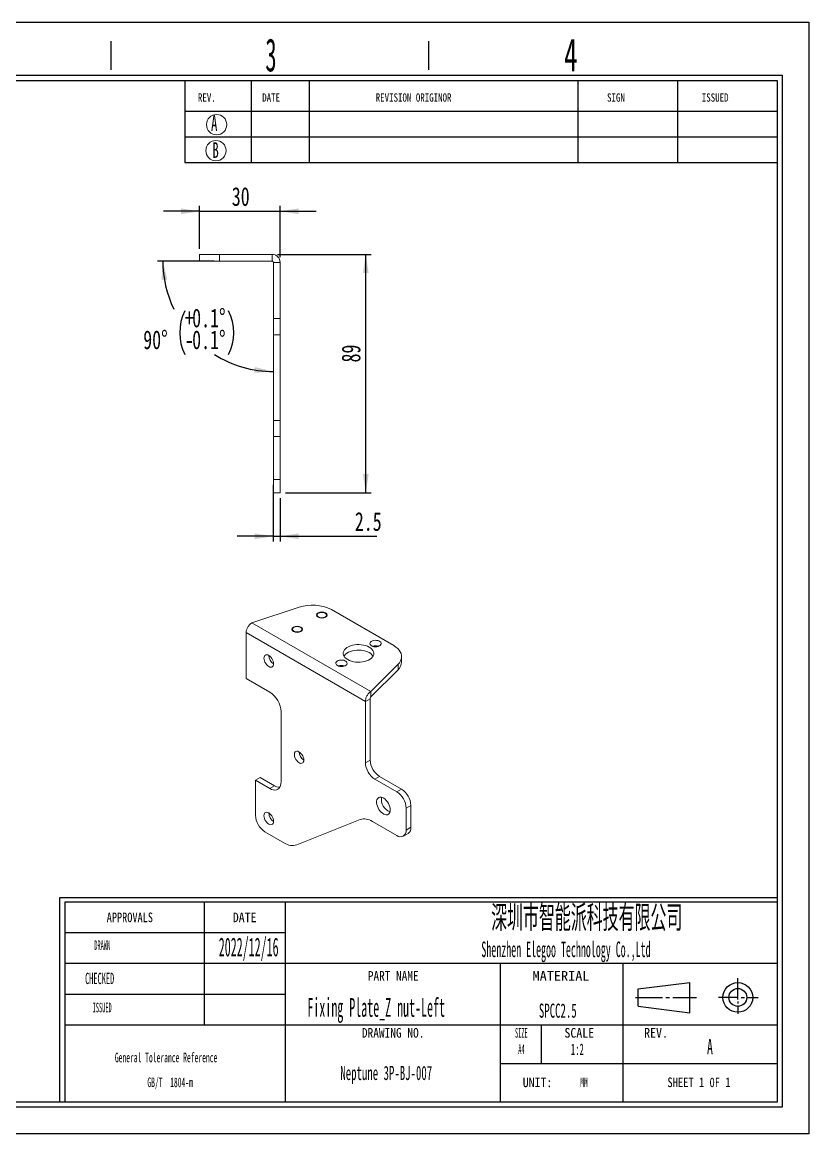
# Model space of a CAD drawing. Header units: millimetres. Extents: x 2 to 295, y 1 to 209.
# Drawn here: x 148.3 to 295.1, y 1.3 to 208.7 of the extents above; entities that cross this region are included whole.
import ezdxf

# ---------------------------------------------------------------- set-up
doc = ezdxf.new("R2010")
doc.units = ezdxf.units.MM
doc.layers.add('SLD-0', color=179, linetype='Continuous')
doc.styles.add('SLDTEXTSTYLE0', font='TXT', dxfattribs={"width": 0.56})
doc.styles.add('SLDTEXTSTYLE1', font='TXT', dxfattribs={"width": 0.469})
doc.styles.add('SLDTEXTSTYLE10', font='TXT', dxfattribs={"width": 1.089})
doc.styles.add('SLDTEXTSTYLE11', font='TXT', dxfattribs={"width": 0.56, "bigfont": 'bigfont'})
doc.styles.add('SLDTEXTSTYLE12', font='TXT', dxfattribs={"width": 0.805625})
doc.styles.add('SLDTEXTSTYLE13', font='TXT', dxfattribs={"width": 0.7})
doc.styles.add('SLDTEXTSTYLE2', font='TXT', dxfattribs={"width": 0.484})
doc.styles.add('SLDTEXTSTYLE3', font='TXT', dxfattribs={"width": 0.40535})
doc.styles.add('SLDTEXTSTYLE4', font='TXT', dxfattribs={"width": 0.6})
doc.styles.add('SLDTEXTSTYLE5', font='TXT', dxfattribs={"width": 0.5025})
doc.styles.add('SLDTEXTSTYLE6', font='TXT', dxfattribs={"width": 0.9075})
doc.styles.add('SLDTEXTSTYLE7', font='TXT', dxfattribs={"width": 0.870455})
doc.styles.add('SLDTEXTSTYLE8', font='TXT', dxfattribs={"width": 0.7865})
doc.styles.add('SLDTEXTSTYLE9', font='TXT', dxfattribs={"width": 0.862222})
doc.dimstyles.new('SLDDIMSTYLE5', dxfattribs={"dimtxt": 3.5, "dimasz": 3.5, "dimexe": 0, "dimexo": 0.0625, "dimgap": 0.875, "dimtad": 2, "dimlfac": 2, "dimrnd": 1e-09, "dimzin": 12, "dimdsep": 46, "dimtxsty": 'SLDTEXTSTYLE1', "dimsah": 1, "dimcen": 0.09, "dimadec": 0, "dimazin": 3, "dimtfac": 1, "dimtmove": 0, "dimatfit": 0, "dimfxl": 0, "dimfrac": 2, "dimtolj": 1, "dimtzin": 12, "dimarcsym": 0})
doc.dimstyles.new('SLDDIMSTYLE6', dxfattribs={"dimtxt": 3.5, "dimasz": 3.5, "dimexe": 0, "dimexo": 0.0625, "dimgap": 0.875, "dimtad": 2, "dimlfac": 2, "dimrnd": 1e-09, "dimzin": 12, "dimdsep": 46, "dimtxsty": 'SLDTEXTSTYLE1', "dimsah": 1, "dimcen": 0.09, "dimadec": 0, "dimazin": 3, "dimtfac": 1, "dimtofl": 0, "dimtmove": 0, "dimatfit": 3, "dimfxl": 0, "dimfrac": 2, "dimtolj": 1, "dimtzin": 12, "dimarcsym": 0})
doc.dimstyles.new('SLDDIMSTYLE8', dxfattribs={"dimtxt": 3.5, "dimasz": 3.5, "dimexe": 0, "dimexo": 0.0625, "dimgap": 0.875, "dimtad": 0, "dimtih": 1, "dimtoh": 1, "dimdec": 4, "dimlfac": 2, "dimzin": 12, "dimdsep": 46, "dimtxsty": 'SLDTEXTSTYLE1', "dimsah": 1, "dimcen": 0.09, "dimadec": 1, "dimazin": 3, "dimtol": 1, "dimtp": 0.1, "dimtm": 0.1, "dimtfac": 1, "dimtdec": 1, "dimtofl": 0, "dimtmove": 0, "dimatfit": 3, "dimfxl": 0, "dimfrac": 2, "dimtolj": 1, "dimarcsym": 0})

# ---------------------------------------------------------------- blocks, each defined once
blk = doc.blocks.new('SW_NOTE_1')
at = {"layer": 'SLD-0', "color": 0, "char_height": 1.7927, "attachment_point": 2, "style": 'SLDTEXTSTYLE2'}
for s, insert in [('General Tolerance Reference', (12.75, 2.31)), ('GB/T  1804-m', (13.51, -2.32))]:
    blk.add_mtext(s, dxfattribs=dict(at, insert=insert))
blk = doc.blocks.new('_D_32')
at = {"layer": 'SLD-0'}
for p, q in [((195.95, 165.37), (213.45, 165.37)), ((212.45, 120.87), (212.45, 165.37)), ((197.45, 120.87), (213.45, 120.87))]:
    blk.add_line(p, q, dxfattribs=at)
for points in [[(212.45, 165.37), (211.92, 161.87), (212.99, 161.87)], [(212.45, 120.87), (212.99, 124.37), (211.92, 124.37)]]:
    blk.add_solid(points, dxfattribs=at)
at = {"layer": 'SLD-0', "insert": (207.94, 145.2), "char_height": 3.5, "attachment_point": 1, "rotation": 90, "style": 'SLDTEXTSTYLE13'}
blk.add_mtext('89', dxfattribs=at)
blk = doc.blocks.new('_D_33')
at = {"layer": 'SLD-0'}
for p, q in [((181.45, 166.37), (181.45, 174.4)), ((196.45, 164.87), (196.45, 174.4)), ((181.45, 173.4), (174.72, 173.4)), ((181.45, 173.4), (196.45, 173.4)), ((196.45, 173.4), (203.18, 173.4))]:
    blk.add_line(p, q, dxfattribs=at)
for points in [[(181.45, 173.4), (177.95, 173.94), (177.95, 172.86)], [(196.45, 173.4), (199.95, 172.86), (199.95, 173.94)]]:
    blk.add_solid(points, dxfattribs=at)
at = {"layer": 'SLD-0', "insert": (187.45, 177.91), "char_height": 3.5, "attachment_point": 1, "style": 'SLDTEXTSTYLE13'}
blk.add_mtext('30', dxfattribs=at)
blk = doc.blocks.new('_D_34')
at = {"layer": 'SLD-0'}
blk.add_line((184.16, 164.12), (173.59, 164.12), dxfattribs=at)
for centre, radius, start, end in [((195.2, 164.12), 20.62, 180, 205.7776), ((186.84, 150.74), 9.11, 153.4349, 206.5651), ((178.71, 150.74), 9.11, 333.4349, 26.5651), ((195.2, 164.12), 20.62, 237.8401, 270)]:
    blk.add_arc(centre, radius, start, end, dxfattribs=at)
for points in [[(174.59, 164.12), (174.34, 160.59), (175.42, 160.68)], [(195.2, 143.5), (191.76, 144.33), (191.67, 143.26)]]:
    blk.add_solid(points, dxfattribs=at)
at = {"layer": 'SLD-0', "char_height": 3.5, "attachment_point": 1, "style": 'SLDTEXTSTYLE13'}
for s, insert in [('+', (178.69, 155.25)), ('0.1°', (180.06, 155.25)), ('90°', (170.93, 151.18)), ('0.1°', (180.06, 151.18)), ('-', (178.69, 151.18))]:
    blk.add_mtext(s, dxfattribs=dict(at, insert=insert))
blk = doc.blocks.new('_D_35')
at = {"layer": 'SLD-0'}
for p, q in [((195.2, 122.37), (195.2, 111.77)), ((196.45, 119.87), (196.45, 111.77)), ((195.2, 112.77), (188.47, 112.77)), ((195.2, 112.77), (196.45, 112.77)), ((196.45, 112.77), (214.5, 112.77))]:
    blk.add_line(p, q, dxfattribs=at)
for points in [[(195.2, 112.77), (191.7, 113.3), (191.7, 112.23)], [(196.45, 112.77), (199.95, 112.23), (199.95, 113.3)]]:
    blk.add_solid(points, dxfattribs=at)
at = {"layer": 'SLD-0', "insert": (210.41, 117.28), "char_height": 3.5, "attachment_point": 1, "style": 'SLDTEXTSTYLE13'}
blk.add_mtext('2.5', dxfattribs=at)

msp = doc.modelspace()

# ---------------------------------------------------------------- linework, layer by layer
at = {"color": 7, "linetype": 'Continuous', "lineweight": 15}
for p, q in [((181.453927, 164.119098), (181.453927, 165.369098)), ((181.453927, 165.369098), (185.159831, 165.369098)), ((185.159831, 164.119098), (181.453927, 164.119098)), ((185.159831, 165.369098), (185.159831, 164.119098)), ((194.953927, 165.369098), (185.159831, 165.369098)), ((194.953927, 164.119098), (185.159831, 164.119098)), ((194.953927, 164.119098), (194.953927, 165.369098)), ((195.203927, 163.869098), (196.453927, 163.869098)), ((195.203927, 163.869098), (195.203927, 153.369098)), ((196.453927, 163.869098), (196.453927, 153.369098)), ((196.453927, 153.369098), (195.203927, 153.369098)), ((195.203927, 150.369098), (195.203927, 153.369098)), ((196.453927, 153.369098), (196.453927, 150.369098)), ((196.453927, 150.369098), (195.203927, 150.369098)), ((195.203927, 134.369098), (195.203927, 150.369098)), ((196.453927, 134.369098), (196.453927, 150.369098)), ((195.203927, 134.369098), (196.453927, 134.369098)), ((195.203927, 131.369098), (195.203927, 134.369098)), ((196.453927, 134.369098), (196.453927, 131.369098)), ((195.203927, 131.369098), (196.453927, 131.369098)), ((195.203927, 123.369098), (195.203927, 131.369098)), ((196.453927, 123.369098), (196.453927, 131.369098)), ((195.203927, 123.369098), (196.453927, 123.369098)), ((195.203927, 120.869098), (195.203927, 123.369098)), ((196.453927, 123.369098), (196.453927, 120.869098)), ((196.453927, 120.869098), (195.203927, 120.869098)), ((191.214955, 96.614263), (199.996101, 99.540994)), ((206.031635, 99.082286), (217.669288, 92.364011)), ((191.214955, 96.614263), (213.394085, 83.810524)), ((190.106928, 94.80449), (190.106928, 86.230812)), ((212.380792, 81.946062), (190.106928, 94.80449)), ((219.133754, 89.302315), (219.133754, 90.322991)), ((218.463881, 88.879772), (213.394085, 83.810524)), ((218.463881, 87.859096), (213.394085, 82.789848)), ((218.463881, 87.859096), (218.463881, 88.879772)), ((194.526345, 83.679536), (190.106928, 86.230812)), ((213.394085, 82.789848), (213.394085, 83.810524)), ((213.264675, 82.456317), (212.380792, 81.946062)), ((212.380792, 70.514491), (212.380792, 81.946062)), ((213.264675, 71.024746), (213.264675, 82.456317)), ((196.647666, 66.940649), (196.647666, 80.005302)), ((212.380792, 70.514491), (213.264675, 71.024746)), ((192.758579, 67.756659), (191.874695, 67.246404)), ((191.874695, 60.714077), (191.874695, 67.246404)), ((191.874695, 67.246404), (194.526345, 65.715638)), ((192.758579, 67.756659), (195.410229, 66.225894)), ((215.032442, 67.962884), (214.148559, 67.452629)), ((218.214423, 65.105456), (214.148559, 67.452629)), ((219.098306, 65.615711), (215.032442, 67.962884)), ((194.526345, 65.715638), (195.410229, 66.225894)), ((218.214423, 65.105456), (219.098306, 65.615711)), ((220.866073, 62.553848), (219.98219, 62.043593)), ((220.866073, 58.471144), (220.866073, 62.553848)), ((219.98219, 57.960889), (219.98219, 62.043593)), ((199.580866, 55.190071), (211.392135, 59.912447)), ((213.675886, 59.560089), (218.214423, 56.940047)), ((219.98219, 57.960889), (220.866073, 58.471144)), ((197.297116, 55.542428), (193.642462, 57.652215)), ((219.464321, 56.816277), (220.348205, 57.326532))]:
    msp.add_line(p, q, dxfattribs=at)
at = {"color": 7, "linetype": 'Continuous', "lineweight": 0, "flags": 128}
for points in [[(203.541957, 97.662118), (203.325184, 97.849403), (203.249064, 98.070322), (203.325184, 98.29124), (203.541957, 98.478526), (203.86638, 98.603666), (204.249064, 98.647609), (204.631747, 98.603666), (204.956171, 98.478526), (205.172943, 98.29124), (205.249064, 98.070322), (205.172943, 97.849403), (204.956171, 97.662118), (204.631747, 97.536977), (204.249064, 97.493034), (203.86638, 97.536977), (203.541957, 97.662118)], [(198.945763, 95.008791), (198.72899, 95.196077), (198.65287, 95.416995), (198.72899, 95.637914), (198.945763, 95.825199), (199.270186, 95.95034), (199.65287, 95.994283), (200.035553, 95.95034), (200.359976, 95.825199), (200.576749, 95.637914), (200.65287, 95.416995), (200.576749, 95.196077), (200.359976, 95.008791), (200.035553, 94.883651), (199.65287, 94.839708), (199.270186, 94.883651), (198.945763, 95.008791)]]:
    msp.add_lwpolyline(points, dxfattribs=at)
at = {"color": 7, "linetype": 'Continuous', "lineweight": 15, "flags": 128}
for points in [[(203.630345, 97.713143), (203.820217, 97.630023), (204.041895, 97.579557), (204.278937, 97.565489), (204.513764, 97.588863), (204.728959, 97.647944), (204.908563, 97.738351), (205.039254, 97.853378), (205.111341, 97.984495), (205.119476, 98.121978), (205.063057, 98.25563), (204.946268, 98.375538), (204.777771, 98.472809), (204.570061, 98.54023), (204.338545, 98.5728), (204.100392, 98.568104), (203.873266, 98.526489), (203.674011, 98.451042), (203.517404, 98.347359), (203.415062, 98.22313), (203.374574, 98.087567), (203.398943, 97.950726), (203.486361, 97.822754), (203.630345, 97.713143)], [(199.034151, 95.059817), (199.224023, 94.976696), (199.445701, 94.926231), (199.682743, 94.912163), (199.91757, 94.935536), (200.132765, 94.994617), (200.312369, 95.085024), (200.44306, 95.200052), (200.515147, 95.331169), (200.523282, 95.468652), (200.466863, 95.602303), (200.350074, 95.722211), (200.181576, 95.819483), (199.973867, 95.886904), (199.742351, 95.919474), (199.504198, 95.914777), (199.277072, 95.873163), (199.077816, 95.797716), (198.92121, 95.694033), (198.818868, 95.569804), (198.77838, 95.434241), (198.802748, 95.297399), (198.890167, 95.169428), (199.034151, 95.059817)], [(213.52984, 92.32485), (213.737809, 92.231723), (213.979362, 92.17138), (214.239321, 92.147611), (214.501353, 92.16191), (214.748992, 92.213378), (214.96668, 92.298782), (215.140737, 92.412756), (215.260227, 92.548137), (215.317642, 92.69642), (215.309375, 92.848287), (215.235945, 92.994196), (215.101965, 93.124979), (214.915855, 93.232418), (214.689308, 93.309763), (214.436559, 93.352153), (214.173489, 93.356926), (213.916628, 93.323781), (213.682115, 93.2548), (213.484686, 93.154319), (213.336745, 93.028651), (213.24759, 92.885692), (213.22282, 92.734424), (213.263994, 92.584353), (213.368523, 92.444907), (213.52984, 92.32485)], [(209.075068, 89.753164), (209.397934, 89.592765), (209.758606, 89.461937), (210.149027, 89.363603), (210.560474, 89.299958), (210.983757, 89.272426), (211.409421, 89.281621), (211.827956, 89.327337), (212.230014, 89.408553), (212.606613, 89.523456), (212.949341, 89.669477), (213.250541, 89.843357), (213.503486, 90.041209), (213.702524, 90.258615), (213.84321, 90.490718), (213.922402, 90.732334), (213.938329, 90.978064), (213.890636, 91.22242), (213.780389, 91.459944), (213.610051, 91.685329), (213.383426, 91.89354), (213.105576, 92.079927), (212.782709, 92.240326), (212.422037, 92.371154), (212.031617, 92.469489), (211.62017, 92.533133), (211.196887, 92.560665), (210.771223, 92.55147), (210.352688, 92.505754), (209.95063, 92.424538), (209.57403, 92.309636), (209.231303, 92.163614), (208.930102, 91.989735), (208.677158, 91.791882), (208.478119, 91.574476), (208.337433, 91.342373), (208.258242, 91.100757), (208.242315, 90.855027), (208.290007, 90.610671), (208.400254, 90.373147), (208.570593, 90.147763), (208.797218, 89.939551), (209.075068, 89.753164)], [(213.799749, 90.406208), (213.780389, 90.439268), (213.610051, 90.664653), (213.383426, 90.872864), (213.105576, 91.059251), (212.782709, 91.21965), (212.422037, 91.350478), (212.031617, 91.448812), (211.62017, 91.512457), (211.196887, 91.539989), (210.771223, 91.530794), (210.352688, 91.485078), (209.95063, 91.403862), (209.57403, 91.288959), (209.231303, 91.142938), (208.930102, 90.969058), (208.677158, 90.771206), (208.478119, 90.5538), (208.380895, 90.406208)], [(218.463881, 88.879772), (218.730056, 89.186744), (218.931219, 89.509787), (219.064526, 89.844333), (219.128091, 90.185649), (219.121015, 90.528907), (219.043398, 90.869253), (218.896338, 91.201872), (218.681914, 91.522061), (218.403161, 91.825289), (218.06402, 92.107269), (217.669288, 92.364011)], [(195.25113, 88.976913), (195.228526, 89.221626), (195.161847, 89.480166), (195.054438, 89.73957), (194.911683, 89.986828), (194.740742, 90.209543), (194.550185, 90.396547), (194.349569, 90.538463), (194.148953, 90.628174), (193.958396, 90.661181), (193.787455, 90.635831), (193.6447, 90.553394), (193.53729, 90.418003), (193.470612, 90.236448), (193.448008, 90.017833), (193.470612, 89.77312), (193.53729, 89.51458), (193.6447, 89.255176), (193.787455, 89.007918), (193.958396, 88.785203), (194.148953, 88.598199), (194.349569, 88.456283), (194.550185, 88.366572), (194.740742, 88.333565), (194.911683, 88.358915), (195.054438, 88.441352), (195.161847, 88.576743), (195.228526, 88.758298), (195.25113, 88.976913)], [(207.165879, 88.651013), (207.373848, 88.557887), (207.615401, 88.497543), (207.87536, 88.473774), (208.137392, 88.488073), (208.385031, 88.539542), (208.602719, 88.624946), (208.776776, 88.738919), (208.896266, 88.874301), (208.953681, 89.022583), (208.945414, 89.17445), (208.871984, 89.320359), (208.738004, 89.451142), (208.551894, 89.558581), (208.325347, 89.635926), (208.072598, 89.678317), (207.809528, 89.683089), (207.552666, 89.649944), (207.318154, 89.580964), (207.120725, 89.480483), (206.972784, 89.354815), (206.883629, 89.211855), (206.858859, 89.060588), (206.900033, 88.910516), (207.004562, 88.771071), (207.165879, 88.651013)], [(200.890307, 71.023751), (200.866481, 71.272889), (200.79629, 71.536104), (200.683517, 71.799206), (200.534242, 72.048011), (200.356511, 72.269105), (200.159908, 72.450571), (199.95503, 72.582624), (199.752922, 72.658146), (199.564481, 72.673065), (199.399865, 72.626577), (199.267949, 72.521188), (199.175844, 72.362581), (199.128516, 72.159304), (199.128516, 71.922318), (199.175844, 71.664397), (199.267949, 71.399447), (199.399865, 71.141751), (199.564481, 70.905202), (199.752922, 70.702552), (199.95503, 70.544725), (200.159908, 70.440231), (200.356511, 70.394703), (200.534242, 70.410595), (200.683517, 70.48705), (200.79629, 70.619947), (200.866481, 70.802121), (200.890307, 71.023751)], [(196.647666, 66.940649), (196.621549, 66.57252), (196.543841, 66.243611), (196.416456, 65.962018), (196.24253, 65.734677), (196.026345, 65.567185), (195.773226, 65.463666), (195.489405, 65.426669), (195.18187, 65.457106), (194.858193, 65.554226), (194.526345, 65.715638)], [(217.012341, 61.716698), (216.98934, 62.008133), (216.921168, 62.315591), (216.81029, 62.62796), (216.660712, 62.933949), (216.477841, 63.222501), (216.268286, 63.483185), (216.039621, 63.706581), (215.800111, 63.884613), (215.558412, 64.010847), (215.323259, 64.080722), (215.103153, 64.091711), (214.906047, 64.043417), (214.739067, 63.937585), (214.608246, 63.778042), (214.518314, 63.570553), (214.47252, 63.322617), (214.47252, 63.043195), (214.518314, 62.742387), (214.608246, 62.431064), (214.739067, 62.120478), (214.906047, 61.821855), (215.103153, 61.545988), (215.323259, 61.302847), (215.558412, 61.101221), (215.800111, 60.948395), (216.039621, 60.849895), (216.268286, 60.809279), (216.477841, 60.828017), (216.660712, 60.90543), (216.81029, 61.038721), (216.921168, 61.223072), (216.98934, 61.45182), (217.012341, 61.716698)], [(195.25113, 59.581444), (195.228526, 59.826157), (195.161847, 60.084697), (195.054438, 60.3441), (194.911683, 60.591359), (194.740742, 60.814074), (194.550185, 61.001078), (194.349569, 61.142993), (194.148953, 61.232704), (193.958396, 61.265712), (193.787455, 61.240362), (193.6447, 61.157925), (193.53729, 61.022534), (193.470612, 60.840979), (193.448008, 60.622364), (193.470612, 60.377651), (193.53729, 60.11911), (193.6447, 59.859707), (193.787455, 59.612449), (193.958396, 59.389734), (194.148953, 59.20273), (194.349569, 59.060814), (194.550185, 58.971103), (194.740742, 58.938095), (194.911683, 58.963446), (195.054438, 59.045883), (195.161847, 59.181274), (195.228526, 59.362828), (195.25113, 59.581444)]]:
    msp.add_lwpolyline(points, dxfattribs=at)
at = {"color": 7, "linetype": 'Continuous', "lineweight": 15}
for centre, radius, start, end in [((202.464537, 92.08373), 7.855187, 62.99248821, 108.31510709), ((214.272302, 90.645404), 1.695203, 70.47508328, 109.52491672), ((196.246295, 90.59233), 1.914736, 181.31550857, 238.67911489), ((217.08027, 89.378373), 2.054892, 312.32424784, 357.87882927), ((207.908341, 86.971567), 1.695203, 70.47508328, 109.52491672), ((192.074887, 79.814696), 4.57675, 2.38685612, 57.61314402), ((201.912563, 72.634397), 1.907806, 182.39471812, 237.59990534), ((216.202611, 70.679778), 3.825392, 182.47639804, 237.52360211), ((217.086483, 71.190026), 3.82538, 182.4763037, 237.52369644), ((196.395658, 67.765532), 1.827993, 237.37916313, 270.18623516), ((216.160382, 61.878313), 3.82538, 2.4763037, 57.52369644), ((217.044254, 62.388562), 3.825392, 2.47639804, 57.52360211), ((217.867934, 63.680156), 2.500159, 171.15402319, 248.84060027), ((195.696502, 60.879357), 3.82538, 182.4763037, 237.52369644), ((196.246295, 61.196861), 1.914736, 181.31550857, 238.67911489), ((212.167742, 57.362358), 2.665431, 55.5410219, 106.91709211), ((219.65002, 58.331878), 1.224002, 304.77892443, 6.53325596), ((218.899092, 57.795443), 1.095661, 231.3258101, 8.68494165), ((198.805259, 57.74016), 2.665431, 235.5410219, 286.91709211)]:
    msp.add_arc(centre, radius, start, end, dxfattribs=at)
for points, knots in [([(196.453927, 163.869098), (196.453927, 164.065447), (196.414886, 164.261719), (196.264606, 164.624526), (196.153427, 164.790918), (195.875747, 165.068598), (195.709355, 165.179777), (195.346549, 165.330057), (195.150276, 165.369098), (194.953927, 165.369098)], [0, 0, 0, 0, 0.25, 0.25, 0.5, 0.5, 0.75, 0.75, 1, 1, 1, 1]), ([(195.203927, 163.869098), (195.203927, 163.934547), (195.176983, 163.999594), (195.084423, 164.092154), (195.019377, 164.119098), (194.953927, 164.119098)], [0, 0, 0, 0, 0.5, 0.5, 1, 1, 1, 1]), ([(190.106928, 94.80449), (190.110875, 94.962539), (190.142429, 95.136461), (190.256587, 95.489495), (190.33915, 95.668466), (190.543394, 96.003996), (190.664998, 96.160421), (190.929435, 96.426672), (191.072168, 96.536391), (191.214955, 96.614263)], [0, 0, 0, 0, 0.25, 0.25, 0.5, 0.5, 0.75, 0.75, 1, 1, 1, 1]), ([(213.394085, 83.810524), (213.259192, 83.728095), (213.124354, 83.613818), (212.875705, 83.338453), (212.761996, 83.17747), (212.573541, 82.832825), (212.498872, 82.649297), (212.400503, 82.287148), (212.376844, 82.108669), (212.380792, 81.946062)], [0, 0, 0, 0, 0.25, 0.25, 0.5, 0.5, 0.75, 0.75, 1, 1, 1, 1]), ([(213.394085, 82.789848), (213.355699, 82.758574), (213.317599, 82.705464), (213.267938, 82.582987), (213.256781, 82.514317), (213.264675, 82.456317)], [0, 0, 0, 0, 0.5, 0.5, 1, 1, 1, 1])]:
    msp.add_open_spline(points, degree=3, knots=knots, dxfattribs=at)
at = {"layer": 'SLD-0'}
for p, q in [((1.59068, 208.673741), (295.106559, 208.673741)), ((295.106559, 208.673741), (295.106559, 1.29378)), ((12.674821, 197.810981), (289.181417, 197.810981)), ((252.017419, 197.810981), (252.017419, 182.51367)), ((270.599418, 197.810981), (270.599418, 182.51367)), ((289.181417, 197.810981), (289.181417, 7.218922)), ((289.181417, 7.218922), (12.674821, 7.218922)), ((295.106559, 1.29378), (1.59068, 1.29378))]:
    msp.add_line(p, q, dxfattribs=at)
at = {"layer": 'SLD-0', "color": 6, "linetype": 'Continuous'}
for p, q in [((164.952456, 199.786029), (164.952456, 205.169493)), ((224.203874, 199.786029), (224.203874, 205.169493)), ((11.687298, 198.798505), (290.168941, 198.798505)), ((290.168941, 198.798505), (290.168941, 6.231398)), ((290.168941, 6.231398), (11.687298, 6.231398))]:
    msp.add_line(p, q, dxfattribs=at)
at = {"layer": 'SLD-0', "color": 179, "linetype": 'Continuous'}
for p, q in [((178.658812, 197.810981), (178.658812, 182.51367)), ((191.050193, 197.810981), (191.050193, 182.51367)), ((201.886311, 197.810981), (201.886311, 182.51367)), ((178.658812, 192.07449), (289.181417, 192.07449)), ((178.658812, 187.29408), (289.181417, 187.29408)), ((178.658812, 182.51367), (289.181417, 182.51367)), ((289.181417, 45.329369), (155.329943, 45.329369)), ((155.329943, 45.329369), (155.329943, 7.218922)), ((289.181417, 44.506118), (156.286025, 44.506118)), ((156.286025, 44.506118), (156.286025, 7.218922)), ((182.280757, 44.506118), (182.280757, 21.560151)), ((197.397549, 44.506118), (197.397549, 7.218922)), ((197.397549, 38.769627), (156.286025, 38.769627)), ((289.181417, 33.033135), (156.286025, 33.033135)), ((237.552991, 33.033135), (237.552991, 7.218922)), ((260.498958, 7.218922), (260.498958, 33.033135)), ((263.255197, 28.353835), (272.887949, 29.53819)), ((272.887949, 23.846065), (272.887949, 29.53819)), ((281.869323, 26.349536), (281.869323, 30.316329)), ((197.397549, 27.296643), (156.286025, 27.296643)), ((263.255197, 25.106425), (263.255197, 28.353835)), ((262.785614, 26.732777), (267.830118, 26.732777)), ((263.255197, 25.106425), (272.887949, 23.846065)), ((268.460681, 26.732777), (269.091244, 26.732777)), ((269.721807, 26.732777), (274.135748, 26.732777)), ((281.869323, 26.732777), (278.268384, 26.732777)), ((281.869323, 25.966294), (281.869323, 25.583053)), ((281.869323, 25.199812), (281.869323, 23.666846)), ((282.499886, 26.732777), (283.130449, 26.732777)), ((283.761012, 26.732777), (285.652701, 26.732777)), ((289.181417, 21.560151), (156.286025, 21.560151)), ((245.201647, 21.560151), (245.201647, 14.389537)), ((237.552991, 14.389537), (289.181417, 14.389537))]:
    msp.add_line(p, q, dxfattribs=at)
at = {"layer": 'SLD-0', "lineweight": 0}
for centre in [(184.622113, 189.563564), (184.499362, 184.714905)]:
    msp.add_circle(centre, 1.89438, dxfattribs=at)
at = {"layer": 'SLD-0', "color": 179, "linetype": 'Continuous'}
for radius in [2.771446, 1.668958]:
    msp.add_circle((281.869323, 26.732777), radius, dxfattribs=at)

# ---------------------------------------------------------------- block references
at = {"layer": 'SLD-0', "color": 179}
msp.add_blockref('SW_NOTE_1', (162.437883, 14.110869), dxfattribs=at)

# ---------------------------------------------------------------- texts
at = {"layer": 'SLD-0'}
for s, insert, char_height, attachment_point, style in [('3', (193.70665, 205.665503), 6.172023, 1, 'SLDTEXTSTYLE5'), ('4', (249.440535, 205.65931), 6.172023, 1, 'SLDTEXTSTYLE4'), ('A', (183.577843, 191.286193), 2.903437, 1, 'SLDTEXTSTYLE4'), ('B', (183.831894, 186.271193), 2.903437, 1, 'SLDTEXTSTYLE4'), ('\\M+1905B圳\\M+18E73\\M+19271\\M+1945C\\M+19468\\M+189C8\\M+18B5A\\M+1974C\\M+18CC0\\M+18CF6\\M+18E69', (253.675641, 43.942946), 4.82808041, 2, 'SLDTEXTSTYLE11'), ('2022/12/16', (185.017827, 37.89544), 3.5, 1, 'SLDTEXTSTYLE1'), ('Fixing Plate_Z nut-Left', (201.55291, 26.61163), 3.5, 1, 'SLDTEXTSTYLE1'), ('SPCC2.5', (248.27868, 25.589294), 2.6458333, 2, 'SLDTEXTSTYLE0'), ('A', (276.113906, 18.995353), 2.910417, 1, 'SLDTEXTSTYLE0'), ('Neptune 3P-BJ-007', (216.268427, 13.964295), 2.64583333, 2, 'SLDTEXTSTYLE0')]:
    msp.add_mtext(s, dxfattribs=dict(at, insert=insert, char_height=char_height, attachment_point=attachment_point, style=style))
at = {"layer": 'SLD-0', "color": 179}
for s, insert, char_height, attachment_point, style in [('REV.', (181.128828, 195.400065), 1.5536332, 1, 'SLDTEXTSTYLE8'), ('DATE', (193.126471, 195.400065), 1.5536332, 1, 'SLDTEXTSTYLE8'), ('REVISION ORIGINOR', (214.308158, 195.400065), 1.55363318, 1, 'SLDTEXTSTYLE8'), ('SIGN', (257.466378, 195.400065), 1.5536332, 1, 'SLDTEXTSTYLE8'), ('ISSUED', (275.148131, 195.400065), 1.5536332, 1, 'SLDTEXTSTYLE8'), ('APPROVALS', (168.426559, 42.562703), 1.7926537, 2, 'SLDTEXTSTYLE8'), ('DATE', (189.849589, 42.562703), 1.7926537, 2, 'SLDTEXTSTYLE6'), ('DRAWN', (163.273539, 37.376688), 1.7926537, 2, 'SLDTEXTSTYLE3'), ('Shenzhen Elegoo Technology Co.,Ltd', (249.798303, 37.164683), 2.91041667, 2, 'SLDTEXTSTYLE1'), ('CHECKED', (162.792481, 31.335041), 2.1166667, 2, 'SLDTEXTSTYLE1'), ('PART NAME', (217.570831, 31.645427), 1.7926537, 2, 'SLDTEXTSTYLE9'), ('MATERIAL', (248.880158, 31.645427), 1.7926537, 2, 'SLDTEXTSTYLE10'), ('ISSUED', (163.262055, 25.737423), 1.7926537, 2, 'SLDTEXTSTYLE3'), ('DRAWING NO.', (217.55527, 21.021557), 1.79265367, 2, 'SLDTEXTSTYLE7'), ('SIZE', (241.478886, 21.021557), 1.7926537, 2, 'SLDTEXTSTYLE3'), ('SCALE', (252.288938, 21.021557), 1.7926537, 2, 'SLDTEXTSTYLE6'), ('REV.', (266.610152, 21.021557), 1.7926537, 2, 'SLDTEXTSTYLE6'), ('A4', (241.48981, 17.953131), 1.7926537, 2, 'SLDTEXTSTYLE3'), ('1:2', (251.93001, 18.120616), 2.1166667, 2, 'SLDTEXTSTYLE0'), ('UNIT:', (244.498695, 11.7907), 1.7926537, 2, 'SLDTEXTSTYLE6'), ('MM', (253.160862, 11.7907), 1.7926537, 2, 'SLDTEXTSTYLE2'), ('SHEET 1 0F 1', (274.619967, 11.7907), 1.79265367, 2, 'SLDTEXTSTYLE12')]:
    msp.add_mtext(s, dxfattribs=dict(at, insert=insert, char_height=char_height, attachment_point=attachment_point, style=style))

# ---------------------------------------------------------------- dimensions: what is measured, and where the dimension line sits
at = {"layer": 'SLD-0'}
for base, p1, p2, picture, middle in [((196.453927, 173.402645), (181.453927, 165.369098), (196.453927, 163.869098), '_D_33', (188.807736, 173.402645)), ((196.453927, 112.765022), (195.203927, 123.369098), (196.453927, 120.869098), '_D_35', (212.453927, 112.765022))]:
    dim = msp.add_linear_dim(base=base, p1=p1, p2=p2, dimstyle='SLDDIMSTYLE5', dxfattribs=at)
    dim.commit()
    dim.dimension.update_dxf_attribs({"geometry": picture, "text_midpoint": middle, "dimtype": 160})
dim = msp.add_angular_dim_2l(base=(177.733012, 150.739576), line1=((185.159831, 164.119098), (194.953927, 164.119098)), line2=((195.203927, 163.869098), (195.203927, 120.869098)), dimstyle='SLDDIMSTYLE8', dxfattribs=at)
dim.commit()
dim.dimension.update_dxf_attribs({"geometry": '_D_34', "text_midpoint": (179.375217, 150.909715), "dimtype": 162})
dim = msp.add_linear_dim(base=(212.453927, 165.369098), p1=(196.453927, 120.869098), p2=(194.953927, 165.369098), angle=90, dimstyle='SLDDIMSTYLE6', dxfattribs=at)
dim.commit()
dim.dimension.update_dxf_attribs({"geometry": '_D_32', "text_midpoint": (212.453927, 146.556244), "dimtype": 160})

doc.saveas('drawing.dxf')
